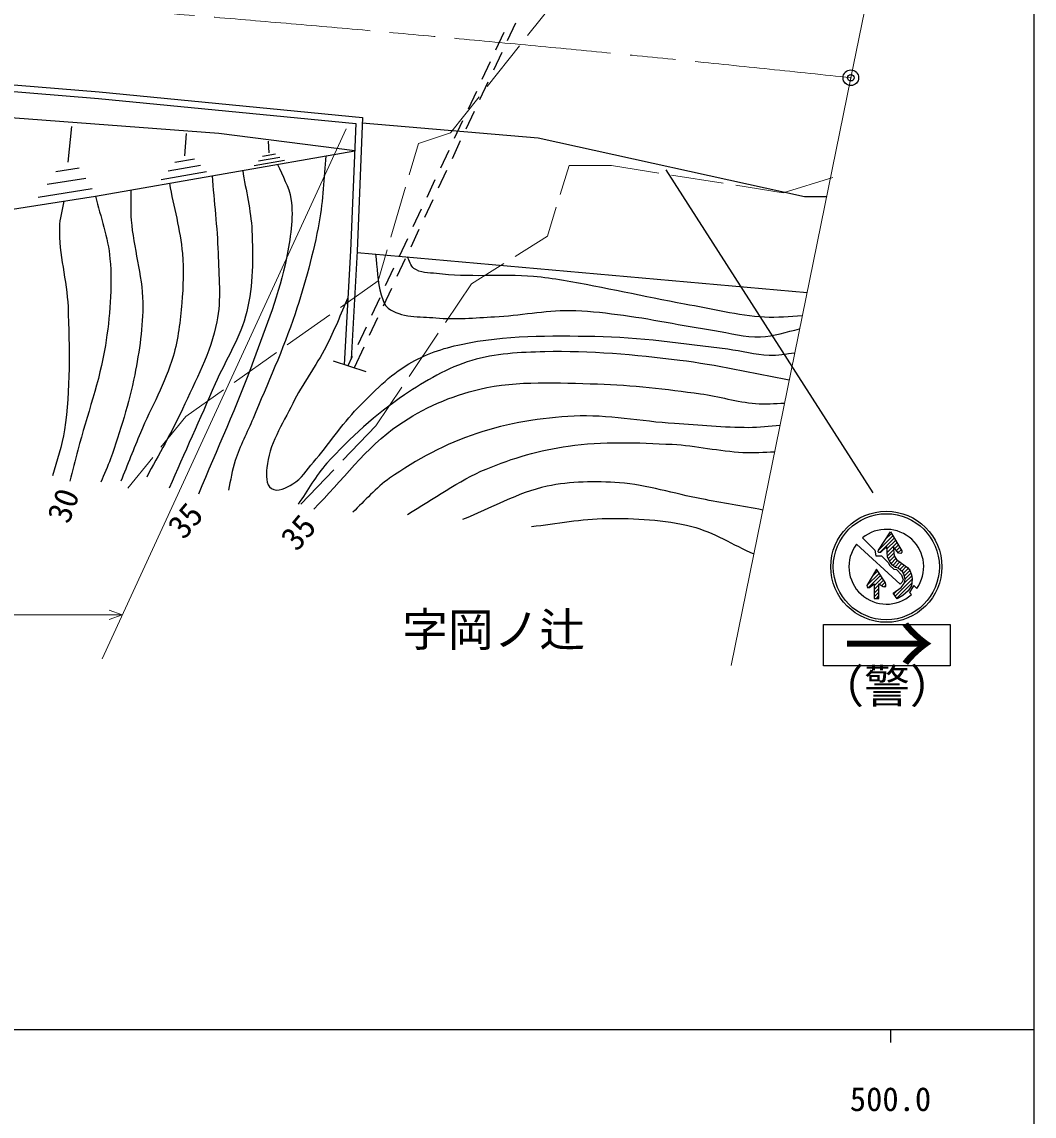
# Model space of a CAD drawing. Units: millimetres, scale not verified. Extents: x 40000 to 680000, y 20000 to 380000.
# Drawn here: x 501460 to 579000, y 198357 to 282170 of the extents above; entities that cross this region are included whole.
import ezdxf
from ezdxf.enums import TextEntityAlignment as Align

# ---------------------------------------------------------------- set-up
doc = ezdxf.new("R2010")
doc.units = ezdxf.units.MM
doc.header["$LTSCALE"] = 1000
doc.header["$PDMODE"] = 32
doc.header["$PDSIZE"] = 500
doc.linetypes.add('CHAIN', pattern=[18.5, 12, -1.5, 3.5, -1.5])
for name, color, linetype, lineweight in [('M-BGD', 7, 'Continuous', 25), ('M-BMK', 2, 'CHAIN', 13), ('M-BMK-HTXT', 7, 'Continuous', 13), ('M-BMK-SRVR', 3, 'Continuous', 25), ('M-STR-HTXT', 7, 'Continuous', 13), ('M-STR-STRC', 7, 'Continuous', 25), ('M-TTL-BAND', 7, 'Continuous', 25)]:
    doc.layers.add(name, color=color, linetype=linetype, lineweight=lineweight)
doc.layers.add('M-OTRS', color=6, linetype='Continuous')
doc.styles.add('ＭＳ ゴシック', font='')
doc.styles.get('ＭＳ ゴシック').set_extended_font_data('MS Gothic')

msp = doc.modelspace()

# ---------------------------------------------------------------- hatches: boundary and pattern name
at = {"layer": 'M-STR-STRC'}
h = msp.add_hatch(dxfattribs=at)
h.set_pattern_fill('USER', color=256, style=0, pattern_type=2)
h.set_pattern_definition([(45, (567067, 241703), (-141.421, 141.421), [])])
h.paths.add_polyline_path([(567067, 241703), (567995, 243101), (568855, 241654), (568875, 241523), (568778, 241443), (568605, 241487), (568203, 241991), (568291, 241283), (568455, 240981), (568838, 240714), (569307, 240367), (569475, 240177), (569618, 239810), (569670, 239525), (569641, 239178), (569607, 238977), (569350, 238583), (568933, 238224), (568504, 237988), (568213, 238424), (568819, 238834), (569055, 239163), (569125, 239462), (569051, 239804), (568949, 240033), (568586, 240327), (568379, 240368), (568162, 240546), (567961, 240799), (567772, 241159), (567717, 241987), (567231, 241526), (567097, 241522), (567052, 241567)])
h = msp.add_hatch(dxfattribs=at)
h.set_pattern_fill('USER', color=256, style=0, pattern_type=2)
h.set_pattern_definition([(45, (566196, 238991), (-141.421, 141.421), [])])
h.paths.add_polyline_path([(566196, 238991), (566915, 240239), (567615, 239205), (567645, 239072), (567645, 238948), (567576, 238896), (567430, 238922), (567114, 239123), (567114, 238015), (566743, 238015), (566743, 239129), (566393, 238841), (566261, 238832), (566205, 238896)])

# ---------------------------------------------------------------- linework, layer by layer
at = {"layer": 'M-BGD'}
for p, q in [((539272, 282077), (538638, 280722)), ((538386, 281360), (537752, 280005)), ((537329, 279102), (536695, 277748)), ((538215, 279819), (537581, 278465)), ((485964, 278547), (507383, 276810)), ((516539, 273613), (458855, 277995)), ((485926, 278050), (507339, 276313)), ((537159, 277562), (536525, 276207)), ((507383, 276810), (527556, 274845)), ((536273, 276845), (535639, 275490)), ((507339, 276313), (527039, 274395)), ((536102, 275304), (535468, 273950)), ((505012, 271431), (505279, 274165)), ((527039, 274395), (526643, 264632)), ((527556, 274845), (527140, 264608)), ((527539, 274433), (541004, 273296)), ((535216, 274587), (534582, 273233)), ((513954, 271898), (514057, 273610)), ((526953, 272289), (516539, 273613)), ((541004, 273296), (561404, 268801)), ((520391, 272138), (520359, 273029)), ((535046, 273047), (534412, 271692)), ((507095, 268815), (526953, 272289)), ((514675, 271647), (513187, 271387)), ((521232, 271787), (519585, 271499)), ((520892, 272026), (519904, 271853)), ((534160, 272330), (533526, 270976)), ((505841, 270975), (504066, 270694)), ((515137, 271163), (512657, 270729)), ((521572, 271547), (519266, 271144)), ((533989, 270789), (533355, 269435)), ((506346, 270174), (503387, 269706)), ((515599, 270679), (512126, 270072)), ((533103, 270073), (532469, 268718)), ((506850, 269373), (502707, 268718)), ((498633, 267493), (507095, 268815)), ((532933, 268532), (532299, 267178)), ((561404, 268801), (563105, 268786)), ((532047, 267815), (531413, 266461)), ((531876, 266275), (531242, 264920)), ((530990, 265558), (530357, 264203)), ((526643, 264632), (526155, 255927)), ((527140, 264608), (526677, 256342)), ((527135, 264515), (561607, 261438)), ((530820, 264017), (530186, 262663)), ((529934, 263300), (529300, 261946)), ((529763, 261760), (529129, 260405)), ((528877, 261043), (528244, 259688)), ((528707, 259502), (528073, 258148)), ((527821, 258785), (527187, 257431)), ((526765, 256528), (526440, 255835)), ((527650, 257245), (526918, 255681)), ((525311, 256198), (527820, 255390))]:
    msp.add_line(p, q, dxfattribs=at)
for points, knots in [([(524753, 271905), (524579, 270219), (524534, 268516), (524231, 266849), (523797, 264461), (523144, 262110), (522382, 259806), (521480, 257073), (520267, 254453), (519169, 251794), (518725, 250718), (518164, 249687), (517804, 248580), (517562, 247835), (517452, 247054), (517276, 246291)], [0, 0, 0, 0, 1, 1, 1, 2, 2, 2, 3, 3, 3, 4, 4, 4, 5, 5, 5, 5]), ([(518373, 270788), (518609, 269255), (519012, 267738), (519081, 266189), (519173, 264118), (519173, 261997), (518684, 259982), (518210, 258021), (517075, 256282), (516263, 254435), (515095, 251776), (513915, 249123), (512742, 246467)], [0, 0, 0, 0, 1, 1, 1, 2, 2, 2, 3, 3, 3, 4, 4, 4, 4]), ([(521053, 271257), (521393, 270375), (521937, 269546), (522074, 268610), (522294, 267110), (522014, 265563), (521722, 264076), (521194, 261384), (520154, 258816), (519213, 256240), (517943, 252767), (516395, 249402), (514987, 245983)], [0, 0, 0, 0, 1, 1, 1, 2, 2, 2, 3, 3, 3, 4, 4, 4, 4]), ([(516027, 270378), (516179, 268409), (516424, 266446), (516483, 264472), (516537, 262712), (516739, 260917), (516395, 259189), (515928, 256837), (514753, 254678), (513754, 252498), (512939, 250720), (511934, 249035), (511025, 247303)], [0, 0, 0, 0, 1, 1, 1, 2, 2, 2, 3, 3, 3, 4, 4, 4, 4]), ([(509804, 269289), (509815, 268520), (509777, 267748), (509836, 266981), (509998, 264869), (510687, 262805), (510717, 260686), (510743, 258826), (510461, 256964), (510100, 255139), (509667, 252952), (508988, 250816), (508251, 248712), (508036, 248097), (507752, 247509), (507503, 246907)], [0, 0, 0, 0, 1, 1, 1, 2, 2, 2, 3, 3, 3, 4, 4, 4, 5, 5, 5, 5]), ([(512756, 269805), (513088, 268013), (513598, 266244), (513754, 264428), (513862, 263171), (513818, 261899), (513710, 260642), (513592, 259265), (513435, 257876), (513050, 256548), (512458, 254509), (511357, 252653), (510540, 250693), (510029, 249466), (509543, 248228), (509044, 246995)], [0, 0, 0, 0, 1, 1, 1, 2, 2, 2, 3, 3, 3, 4, 4, 4, 5, 5, 5, 5]), ([(504671, 268436), (504559, 267761), (504353, 267094), (504333, 266409), (504275, 264373), (504912, 262369), (504994, 260334), (505120, 257195), (505175, 254023), (504730, 250913), (504557, 249712), (504113, 248565), (503805, 247392)], [0, 0, 0, 0, 1, 1, 1, 2, 2, 2, 3, 3, 3, 4, 4, 4, 4]), ([(507109, 268817), (507475, 267222), (508066, 265662), (508207, 264032), (508399, 261821), (508199, 259577), (507855, 257384), (507428, 254656), (506441, 252045), (505742, 249372), (505535, 248581), (505331, 247788), (505126, 246995)], [0, 0, 0, 0, 1, 1, 1, 2, 2, 2, 3, 3, 3, 4, 4, 4, 4]), ([(528554, 264388), (528698, 263345), (528665, 262262), (528986, 261258), (529101, 260896), (529210, 260475), (529514, 260246), (530507, 259497), (531930, 259611), (533168, 259497), (534658, 259361), (536163, 259508), (537658, 259586), (539584, 259685), (541496, 260070), (543425, 260070), (544647, 260070), (545866, 259913), (547079, 259762), (549573, 259450), (552033, 258906), (554518, 258529), (555690, 258351), (556856, 258008), (558040, 258045), (559059, 258077), (560039, 258449), (561039, 258651)], [0, 0, 0, 0, 1, 1, 1, 2, 2, 2, 3, 3, 3, 4, 4, 4, 5, 5, 5, 6, 6, 6, 7, 7, 7, 8, 8, 8, 9, 9, 9, 9]), ([(561244, 259658), (560279, 259619), (559312, 259482), (558348, 259542), (556285, 259669), (554264, 260188), (552229, 260554), (549125, 261112), (546053, 261847), (542940, 262359), (542181, 262484), (541419, 262604), (540651, 262667), (538179, 262870), (535672, 262570), (533212, 262887), (532629, 262962), (531964, 262930), (531495, 263283), (531225, 263487), (531168, 263874), (531005, 264170)], [0, 0, 0, 0, 1, 1, 1, 2, 2, 2, 3, 3, 3, 4, 4, 4, 5, 5, 5, 6, 6, 6, 7, 7, 7, 7]), ([(526441, 261033), (525880, 259787), (525386, 258510), (524759, 257296), (523987, 255800), (522948, 254450), (522206, 252938), (521426, 251348), (520370, 249773), (520225, 248008), (520181, 247468), (520122, 246715), (520577, 246423), (521045, 246123), (521722, 246503), (522206, 246775), (522876, 247152), (523283, 247872), (523791, 248448), (524970, 249786), (525937, 251308), (527181, 252586), (528385, 253824), (529613, 255095), (531099, 255976), (532325, 256703), (533710, 257177), (535105, 257472), (538455, 258182), (541937, 258149), (545362, 258089), (548766, 258029), (552152, 257539), (555531, 257120), (556591, 256989), (557632, 256668), (558700, 256636), (559357, 256616), (560010, 256756), (560664, 256816)], [0, 0, 0, 0, 1, 1, 1, 2, 2, 2, 3, 3, 3, 4, 4, 4, 5, 5, 5, 6, 6, 6, 7, 7, 7, 8, 8, 8, 9, 9, 9, 10, 10, 10, 11, 11, 11, 12, 12, 12, 13, 13, 13, 13]), ([(560239, 254730), (557444, 255233), (554674, 255897), (551855, 256240), (548425, 256657), (544964, 256993), (541510, 256900), (539634, 256850), (537714, 256787), (535919, 256240), (534073, 255678), (532363, 254685), (530768, 253599), (528586, 252112), (526588, 250326), (524826, 248360), (523975, 247411), (523358, 246276), (522624, 245234)], [0, 0, 0, 0, 1, 1, 1, 2, 2, 2, 3, 3, 3, 4, 4, 4, 5, 5, 5, 6, 6, 6, 6]), ([(523813, 244838), (525985, 246995), (527799, 249586), (530328, 251309), (532196, 252582), (534334, 253526), (536535, 254039), (539468, 254723), (542550, 254511), (545560, 254435), (548197, 254368), (550825, 254042), (553440, 253687), (554857, 253494), (556240, 253056), (557666, 252938), (558401, 252878), (559141, 252955), (559879, 252963)], [0, 0, 0, 0, 1, 1, 1, 2, 2, 2, 3, 3, 3, 4, 4, 4, 5, 5, 5, 6, 6, 6, 6]), ([(559529, 251245), (558732, 251193), (557936, 251094), (557137, 251089), (555242, 251079), (553350, 251276), (551459, 251397), (548889, 251563), (546327, 252100), (543755, 251970), (541239, 251842), (538702, 251453), (536315, 250649), (533939, 249849), (531680, 248650), (529624, 247215), (528577, 246484), (527746, 245484), (526806, 244618)], [0, 0, 0, 0, 1, 1, 1, 2, 2, 2, 3, 3, 3, 4, 4, 4, 5, 5, 5, 6, 6, 6, 6]), ([(530989, 244442), (532999, 245601), (534880, 247021), (537020, 247920), (539028, 248764), (541158, 249367), (543315, 249681), (545943, 250064), (548629, 249941), (551283, 249813), (553097, 249725), (554883, 249283), (556697, 249196), (557504, 249158), (558312, 249226), (559120, 249240)], [0, 0, 0, 0, 1, 1, 1, 2, 2, 2, 3, 3, 3, 4, 4, 4, 5, 5, 5, 5]), ([(558211, 244782), (556650, 245065), (555087, 245337), (553528, 245631), (551426, 246027), (549365, 246708), (547233, 246863), (545386, 246998), (543496, 246988), (541686, 246599), (539419, 246112), (537372, 244897), (535215, 244046)], [0, 0, 0, 0, 1, 1, 1, 2, 2, 2, 3, 3, 3, 4, 4, 4, 4]), ([(540497, 243518), (542420, 243723), (544331, 244122), (546264, 244134), (548446, 244147), (550669, 244069), (552779, 243518), (554453, 243080), (555943, 242116), (557525, 241415)], [0, 0, 0, 0, 1, 1, 1, 2, 2, 2, 3, 3, 3, 3])]:
    msp.add_open_spline(points, degree=3, knots=knots, dxfattribs=at)
at = {"layer": 'M-BMK'}
msp.add_arc((341763, -1812448), 2102223, 83.90526, 86.63737, dxfattribs=at)
at = {"layer": 'M-BMK-HTXT'}
for p, q in [((540194, 281127), (542380, 283891)), ((537101, 277217), (539575, 280345)), ((534296, 273671), (536483, 276435)), ((531831, 272849), (534296, 273671)), ((531129, 270461), (531831, 272849)), ((542694, 268940), (543377, 271161)), ((543377, 271161), (546628, 271161)), ((546628, 271161), (550244, 270590)), ((551229, 270434), (555168, 269812)), ((559769, 269086), (563573, 270262)), ((529725, 265678), (530848, 269504)), ((556153, 269657), (559769, 269086)), ((541717, 265766), (542400, 267987)), ((539234, 264199), (541717, 265766)), ((528742, 262333), (529444, 264721)), ((535907, 262100), (538391, 263667)), ((525861, 260301), (528742, 262333)), ((533915, 259150), (535907, 262100)), ((521788, 257428), (525047, 259726)), ((531126, 255018), (533357, 258323)), ((517714, 254554), (520973, 256853)), ((514019, 251948), (516900, 253980)), ((528576, 251242), (530568, 254192)), ((512114, 249591), (514019, 251948)), ((526050, 248594), (528576, 251242)), ((509582, 246460), (511487, 248816)), ((522835, 245224), (525362, 247872))]:
    msp.add_line(p, q, dxfattribs=at)
at = {"layer": 'M-BMK-SRVR'}
msp.add_circle((564961, 277893), 598, dxfattribs=at)
msp.add_point((564961, 277893), dxfattribs=at)
at = {"layer": 'M-OTRS'}
msp.add_point((564961, 277893), dxfattribs=at)
at = {"layer": 'M-STR-HTXT'}
for p, q in [((564961, 277893), (574141, 322921)), ((555782, 232865), (564961, 277893)), ((526291, 273967), (507612, 233375)), ((284343, 236757), (509146, 236757)), ((509146, 236757), (508149, 237106)), ((509146, 236757), (508149, 236408))]:
    msp.add_line(p, q, dxfattribs=at)
at = {"layer": 'M-STR-STRC'}
for p, q in [((550791, 270848), (566652, 246105)), ((567067, 241703), (567995, 243101)), ((567995, 243101), (568855, 241654)), ((565851, 242642), (566802, 241702)), ((568750, 239101), (565397, 242169)), ((566802, 241702), (566886, 241285)), ((567052, 241567), (567067, 241703)), ((567097, 241522), (567052, 241567)), ((567231, 241526), (567097, 241522)), ((567717, 241987), (567231, 241526)), ((567772, 241159), (567717, 241987)), ((568203, 241991), (568291, 241283)), ((568605, 241487), (568203, 241991)), ((568778, 241443), (568605, 241487)), ((568875, 241523), (568778, 241443)), ((568855, 241654), (568875, 241523)), ((566886, 241285), (567317, 241271)), ((567317, 241271), (567818, 240756)), ((567961, 240799), (567772, 241159)), ((567818, 240756), (567943, 240534)), ((568162, 240546), (567961, 240799)), ((568379, 240368), (568162, 240546)), ((568291, 241283), (568455, 240981)), ((568455, 240981), (568838, 240714)), ((568838, 240714), (569307, 240367)), ((566915, 240239), (566196, 238991)), ((567615, 239205), (566915, 240239)), ((567943, 240534), (568263, 240256)), ((568263, 240256), (568458, 240214)), ((568586, 240327), (568379, 240368)), ((568458, 240214), (568847, 239824)), ((568949, 240033), (568586, 240327)), ((568847, 239824), (568959, 239435)), ((569051, 239804), (568949, 240033)), ((569125, 239462), (569051, 239804)), ((569307, 240367), (569475, 240177)), ((569475, 240177), (569618, 239810)), ((569618, 239810), (569670, 239525)), ((566196, 238991), (566205, 238896)), ((566205, 238896), (566261, 238832)), ((566393, 238841), (566743, 239129)), ((566743, 239129), (566743, 238015)), ((567114, 238015), (567114, 239123)), ((567114, 239123), (567430, 238922)), ((567430, 238922), (567576, 238896)), ((567576, 238896), (567645, 238948)), ((567645, 239072), (567615, 239205)), ((567645, 238948), (567645, 239072)), ((568875, 239226), (568750, 239101)), ((568819, 238834), (569055, 239163)), ((568959, 239435), (568875, 239226)), ((569055, 239163), (569125, 239462)), ((569607, 238977), (569350, 238583)), ((569641, 239178), (569607, 238977)), ((569779, 238990), (569640, 238781)), ((569670, 239525), (569641, 239178)), ((570015, 238778), (569779, 238990)), ((566261, 238832), (566393, 238841)), ((568213, 238424), (568819, 238834)), ((568504, 237988), (568213, 238424)), ((568933, 238224), (568504, 237988)), ((569350, 238583), (568933, 238224)), ((569640, 238781), (569446, 238475)), ((569446, 238475), (569598, 238310)), ((566743, 238015), (567114, 238015))]:
    msp.add_line(p, q, dxfattribs=at)
msp.add_lwpolyline([(562868, 236017), (572575, 236017), (572575, 232855), (562868, 232855)], close=True, dxfattribs=at)
for radius in [4254, 4062]:
    msp.add_circle((567679, 240436), radius, dxfattribs=at)
for start, end in [(324.62301, 129.65696), (142.78358, 312.06934)]:
    msp.add_arc((567679, 240436), 2865, start, end, dxfattribs=at)
at = {"layer": 'M-TTL-BAND'}
for p, q in [((579000, 20000), (579000, 370000)), ((40000, 205000), (579000, 205000)), ((568000, 205000), (568000, 204000))]:
    msp.add_line(p, q, dxfattribs=at)

# ---------------------------------------------------------------- texts
at = {"layer": 'M-BGD', "style": 'ＭＳ ゴシック'}
for s, rotation, p in [('30', 70, (504195, 243960)), ('35', 50, (513178, 243025)), ('35', 50, (521829, 242118))]:
    msp.add_text(s, height=1833, rotation=rotation, dxfattribs=at).set_placement(p, align=Align.MIDDLE_LEFT)
at = {"layer": 'M-BMK-HTXT', "style": 'ＭＳ ゴシック'}
msp.add_text('字岡ノ辻', height=2566, dxfattribs=at).set_placement((530595, 235626), align=Align.MIDDLE_LEFT)
at = {"layer": 'M-STR-STRC', "style": 'ＭＳ ゴシック'}
msp.add_text('→', height=5132, dxfattribs=at).set_placement((567885, 234462), align=Align.MIDDLE_CENTER)
msp.add_text('（警）', height=2566, dxfattribs=at).set_placement((567728, 229243), align=Align.BOTTOM_CENTER)
at = {"layer": 'M-TTL-BAND', "style": 'ＭＳ ゴシック'}
msp.add_text('500.0', height=1833, dxfattribs=at).set_placement((568000, 198195), align=Align.BOTTOM_CENTER)

doc.saveas('drawing.dxf')
